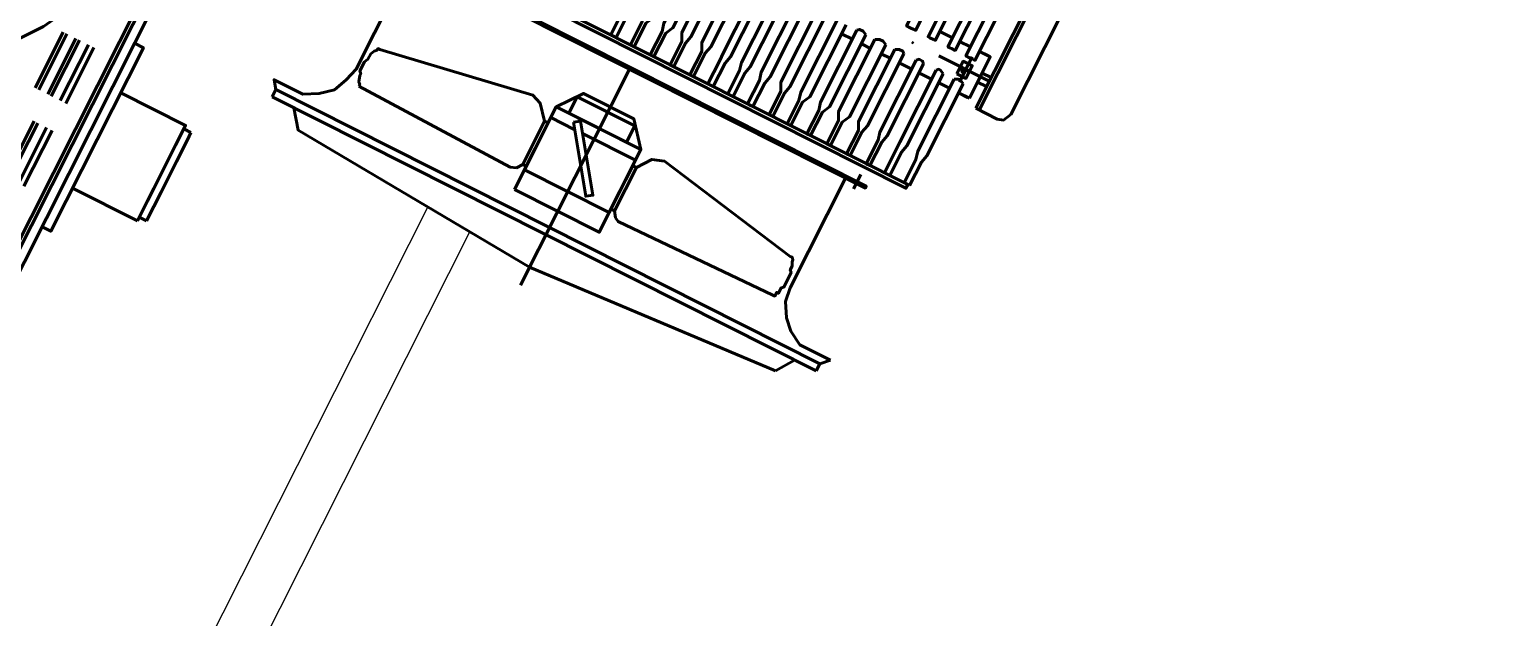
# Model space of a CAD drawing. Header units: metres. Extents: x 0 to 547597, y 0 to 1844684.
# Drawn here: x 543452.124 to 543455.133, y 1844571.445 to 1844572.65 of the extents above; entities that cross this region are included whole.
import ezdxf

# ---------------------------------------------------------------- set-up
doc = ezdxf.new("R2010")
doc.units = ezdxf.units.M
doc.layers.add('5_Thep', color=4, linetype='Continuous')
doc.layers.add('TUONG RAO', color=61, linetype='Continuous')
doc.layers.add('giai đoạn này', color=10, linetype='Continuous', lineweight=60)

# ---------------------------------------------------------------- blocks, each defined once
blk = doc.blocks.new('MBA220-MB')
at = {"color": 1}
for points in [[(-1008.4, 2959.2), (310, 2959.2)], [(330.6, 2888.9), (330.6, 2938.5), (326.5, 2950.9), (310, 2959.2)], [(-1029.1, 2897.2), (330.6, 2897.2)], [(-1029.1, 2888.9), (330.6, 2888.9)], [(281, 2868.3), (281, 2888.9), (260.4, 2888.9), (260.4, 2868.3), (281, 2868.3)], [(268.6, 2888.9), (268.6, 2773.2)], [(223.2, 2843.5), (223.2, 2868.3), (318.2, 2868.3)], [(223.2, 2843.5), (223.2, 2868.3), (318.2, 2868.3)], [(223.2, 2843.5), (223.2, 2864.1)], [(223.2, 2843.5), (223.2, 2864.1)], [(318.2, 2843.5), (318.2, 2868.3)], [(318.2, 2843.5), (318.2, 2868.3)], [(318.2, 2843.5), (318.2, 2864.1)], [(318.2, 2843.5), (318.2, 2864.1)], [(12.4, 2826.9), (62, 2826.9), (78.5, 2822.8), (243.8, 2822.8), (243.8, 2831.1), (243.8, 2835.2), (243.8, 2843.5), (78.5, 2843.5), (62, 2839.3), (12.4, 2839.3), (8.3, 2835.2), (8.3, 2831.1), (12.4, 2826.9)], [(297.6, 2835.2), (239.7, 2835.2)], [(297.6, 2835.2), (239.7, 2835.2)], [(285.2, 2822.8), (285.2, 2843.5), (256.2, 2843.5), (256.2, 2822.8), (285.2, 2822.8)], [(285.2, 2822.8), (285.2, 2843.5), (256.2, 2843.5), (256.2, 2822.8), (285.2, 2822.8)], [(289.3, 2835.2), (256.2, 2835.2)], [(289.3, 2835.2), (256.2, 2835.2)], [(268.6, 2822.8), (268.6, 2847.6)], [(268.6, 2822.8), (268.6, 2847.6)], [(272.8, 2839.3), (268.6, 2839.3), (268.6, 2835.2), (268.6, 2835.2), (268.6, 2831.1), (272.8, 2826.9), (276.9, 2831.1), (276.9, 2835.2)], [(272.8, 2839.3), (268.6, 2839.3), (268.6, 2835.2), (268.6, 2835.2), (268.6, 2831.1), (272.8, 2826.9), (276.9, 2831.1), (276.9, 2835.2)], [(276.9, 2835.2), (272.8, 2835.2), (268.6, 2835.2), (268.6, 2835.2), (268.6, 2831.1), (272.8, 2831.1), (276.9, 2835.2)], [(276.9, 2835.2), (272.8, 2835.2), (268.6, 2835.2), (268.6, 2835.2), (268.6, 2831.1), (272.8, 2831.1), (276.9, 2835.2)], [(297.6, 2843.5), (293.4, 2835.2), (293.4, 2831.1), (297.6, 2822.8)], [(297.6, 2843.5), (462.9, 2843.5), (479.4, 2839.3), (533.2, 2839.3)], [(533.2, 2826.9), (533.2, 2831.1), (533.2, 2835.2), (533.2, 2839.3)], [(541.4, 2835.2), (533.2, 2835.2), (533.2, 1620.1)], [(541.4, 2835.2), (533.2, 2835.2), (533.2, 1620.1)], [(541.4, 1620.1), (541.4, 2835.2)], [(541.4, 1620.1), (541.4, 2835.2)], [(541.4, 1620.1), (541.4, 2835.2), (541.4, 1620.1)], [(925.8, 2855.9), (925.8, 2814.5)], [(925.8, 2855.9), (942.3, 2839.3), (958.8, 2839.3)], [(942.3, 2839.3), (942.3, 1591.2)], [(958.8, 2839.3), (958.8, 1591.2)], [(223.2, 2798), (223.2, 2822.8)], [(223.2, 2798), (223.2, 2822.8)], [(533.2, 2826.9), (479.4, 2826.9), (462.9, 2822.8), (297.6, 2822.8)], [(318.2, 2798), (318.2, 2822.8)], [(318.2, 2798), (318.2, 2822.8)], [(925.8, 2814.5), (925.8, 2785.6), (909.2, 2756.7), (888.6, 2736), (859.7, 2719.5), (830.7, 2715.3)], [(12.4, 2781.5), (62, 2781.5), (78.5, 2781.5), (243.8, 2781.5), (243.8, 2785.6), (243.8, 2789.7), (243.8, 2798), (78.5, 2798), (62, 2793.9), (12.4, 2793.9), (8.3, 2789.7), (8.3, 2785.6), (12.4, 2781.5)], [(12.4, 2781.5), (62, 2781.5), (78.5, 2781.5), (243.8, 2781.5), (243.8, 2785.6), (243.8, 2789.7), (243.8, 2798), (78.5, 2798), (62, 2793.9), (12.4, 2793.9), (8.3, 2789.7), (8.3, 2785.6), (12.4, 2781.5)], [(223.2, 2752.5), (223.2, 2781.5)], [(223.2, 2752.5), (223.2, 2781.5)], [(297.6, 2798), (293.4, 2789.7), (293.4, 2785.6), (297.6, 2781.5)], [(297.6, 2798), (293.4, 2789.7), (293.4, 2785.6), (297.6, 2781.5)], [(297.6, 2798), (462.9, 2798), (479.4, 2793.9), (533.2, 2793.9)], [(297.6, 2798), (462.9, 2798), (479.4, 2793.9), (533.2, 2793.9)], [(533.2, 2781.5), (479.4, 2781.5), (462.9, 2781.5), (297.6, 2781.5)], [(533.2, 2781.5), (479.4, 2781.5), (462.9, 2781.5), (297.6, 2781.5)], [(318.2, 2752.5), (318.2, 2781.5)], [(318.2, 2752.5), (318.2, 2781.5)], [(533.2, 2781.5), (533.2, 2785.6), (533.2, 2789.7), (533.2, 2793.9)], [(533.2, 2781.5), (533.2, 2785.6), (533.2, 2789.7), (533.2, 2793.9)], [(958.8, 2789.7), (996, 2764.9)], [(12.4, 2740.1), (62, 2740.1), (78.5, 2736), (243.8, 2736), (243.8, 2740.1), (243.8, 2748.4), (243.8, 2752.5), (78.5, 2752.5), (62, 2748.4), (12.4, 2748.4), (8.3, 2748.4), (8.3, 2740.1), (12.4, 2740.1)], [(12.4, 2740.1), (62, 2740.1), (78.5, 2736), (243.8, 2736), (243.8, 2740.1), (243.8, 2748.4), (243.8, 2752.5), (78.5, 2752.5), (62, 2748.4), (12.4, 2748.4), (8.3, 2748.4), (8.3, 2740.1), (12.4, 2740.1)], [(297.6, 2752.5), (293.4, 2748.4), (293.4, 2740.1), (297.6, 2736)], [(297.6, 2752.5), (293.4, 2748.4), (293.4, 2740.1), (297.6, 2736)], [(297.6, 2752.5), (462.9, 2752.5), (479.4, 2748.4), (533.2, 2748.4)], [(297.6, 2752.5), (462.9, 2752.5), (479.4, 2748.4), (533.2, 2748.4)], [(533.2, 2740.1), (479.4, 2740.1), (462.9, 2736), (297.6, 2736)], [(533.2, 2740.1), (479.4, 2740.1), (462.9, 2736), (297.6, 2736)], [(533.2, 2740.1), (533.2, 2740.1), (533.2, 2748.4), (533.2, 2748.4)], [(533.2, 2740.1), (533.2, 2740.1), (533.2, 2748.4), (533.2, 2748.4)], [(557.9, 2740.1), (591, 2740.1)], [(578.6, 1673.8), (578.6, 2760.8), (574.5, 2760.8), (574.5, 1673.8), (578.6, 1673.8)], [(574.5, 2744.3), (578.6, 2744.3)], [(1033.2, 2219.4), (996, 2764.9)], [(268.6, 2711.2), (268.6, 2715.3)], [(318.2, 2707.1), (318.2, 2736)], [(318.2, 2707.1), (318.2, 2736)], [(574.5, 2731.9), (578.6, 2731.9)], [(578.6, 2715.3), (830.7, 2715.3)], [(12.4, 2694.7), (62, 2694.7), (78.5, 2686.4), (243.8, 2686.4), (243.8, 2694.7), (243.8, 2702.9), (243.8, 2707.1), (78.5, 2707.1), (62, 2702.9), (8.3, 2702.9), (8.3, 2694.7), (12.4, 2694.7)], [(12.4, 2694.7), (62, 2694.7), (78.5, 2686.4), (243.8, 2686.4), (243.8, 2694.7), (243.8, 2702.9), (243.8, 2707.1), (78.5, 2707.1), (62, 2702.9), (8.3, 2702.9), (8.3, 2694.7), (12.4, 2694.7)], [(297.6, 2707.1), (293.4, 2702.9), (293.4, 2694.7), (297.6, 2686.4)], [(297.6, 2707.1), (293.4, 2702.9), (293.4, 2694.7), (297.6, 2686.4)], [(297.6, 2707.1), (462.9, 2707.1), (479.4, 2702.9), (533.2, 2702.9)], [(297.6, 2707.1), (462.9, 2707.1), (479.4, 2702.9), (533.2, 2702.9)], [(533.2, 2694.7), (479.4, 2694.7), (462.9, 2686.4), (297.6, 2686.4)], [(533.2, 2694.7), (479.4, 2694.7), (462.9, 2686.4), (297.6, 2686.4)], [(318.2, 2665.8), (318.2, 2686.4)], [(318.2, 2665.8), (318.2, 2686.4)], [(533.2, 2694.7), (533.2, 2694.7), (533.2, 2702.9), (533.2, 2702.9)], [(533.2, 2694.7), (533.2, 2694.7), (533.2, 2702.9), (533.2, 2702.9)], [(772.9, 2686.4), (715, 2368.2), (723.3, 2343.4), (752.2, 2322.7)], [(772.9, 2686.4), (772.9, 2690.5), (777, 2694.7), (777, 2694.7), (781.1, 2694.7), (789.4, 2698.8), (797.7, 2698.8), (801.8, 2702.9), (834.9, 2702.9), (839, 2698.8), (851.4, 2698.8), (851.4, 2694.7), (855.5, 2694.7), (859.7, 2694.7), (859.7, 2690.5)], [(859.7, 2690.5), (867.9, 2339.2), (863.8, 2331)], [(297.6, 2665.8), (293.4, 2657.5), (293.4, 2649.2), (297.6, 2641)], [(297.6, 2665.8), (293.4, 2657.5), (293.4, 2649.2), (297.6, 2641)], [(297.6, 2665.8), (462.9, 2665.8), (479.4, 2657.5), (533.2, 2657.5)], [(297.6, 2665.8), (462.9, 2665.8), (479.4, 2657.5), (533.2, 2657.5)], [(533.2, 2649.2), (479.4, 2649.2), (462.9, 2641), (297.6, 2641)], [(533.2, 2649.2), (479.4, 2649.2), (462.9, 2641), (297.6, 2641)], [(533.2, 2649.2), (533.2, 2649.2), (533.2, 2657.5), (533.2, 2657.5)], [(533.2, 2649.2), (533.2, 2649.2), (533.2, 2657.5), (533.2, 2657.5)], [(297.6, 2620.3), (293.4, 2612), (293.4, 2603.8), (297.6, 2599.6)], [(297.6, 2620.3), (293.4, 2612), (293.4, 2603.8), (297.6, 2599.6)], [(297.6, 2620.3), (462.9, 2620.3), (479.4, 2612), (533.2, 2612)], [(297.6, 2620.3), (462.9, 2620.3), (479.4, 2612), (533.2, 2612)], [(318.2, 2620.3), (318.2, 2641)], [(318.2, 2620.3), (318.2, 2641)], [(533.2, 2603.8), (479.4, 2603.8), (462.9, 2599.6), (297.6, 2599.6)], [(533.2, 2603.8), (479.4, 2603.8), (462.9, 2599.6), (297.6, 2599.6)], [(318.2, 2574.8), (318.2, 2599.6)], [(318.2, 2574.8), (318.2, 2599.6)], [(533.2, 2603.8), (533.2, 2603.8), (533.2, 2612), (533.2, 2612)], [(533.2, 2603.8), (533.2, 2603.8), (533.2, 2612), (533.2, 2612)], [(297.6, 2574.8), (462.9, 2574.8), (479.4, 2566.6), (533.2, 2566.6)], [(297.6, 2574.8), (462.9, 2574.8), (479.4, 2566.6), (533.2, 2566.6)], [(533.2, 2558.3), (479.4, 2558.3), (462.9, 2554.2), (297.6, 2554.2)], [(533.2, 2558.3), (479.4, 2558.3), (462.9, 2554.2), (297.6, 2554.2)], [(533.2, 2558.3), (533.2, 2558.3), (533.2, 2566.6), (533.2, 2566.6)], [(533.2, 2558.3), (533.2, 2558.3), (533.2, 2566.6), (533.2, 2566.6)], [(297.6, 2529.4), (462.9, 2529.4), (479.4, 2525.2), (533.2, 2525.2)], [(297.6, 2529.4), (462.9, 2529.4), (479.4, 2525.2), (533.2, 2525.2)], [(533.2, 2517), (479.4, 2517), (462.9, 2508.7), (297.6, 2508.7)], [(533.2, 2517), (479.4, 2517), (462.9, 2508.7), (297.6, 2508.7)], [(533.2, 2517), (533.2, 2517), (533.2, 2521.1), (533.2, 2525.2)], [(533.2, 2517), (533.2, 2517), (533.2, 2521.1), (533.2, 2525.2)], [(297.6, 2483.9), (462.9, 2483.9), (479.4, 2479.8), (533.2, 2479.8)], [(297.6, 2483.9), (462.9, 2483.9), (479.4, 2479.8), (533.2, 2479.8)], [(533.2, 2467.4), (533.2, 2471.5), (533.2, 2475.6), (533.2, 2479.8)], [(533.2, 2467.4), (533.2, 2471.5), (533.2, 2475.6), (533.2, 2479.8)], [(533.2, 2467.4), (479.4, 2467.4), (462.9, 2463.2), (297.6, 2463.2)], [(533.2, 2467.4), (479.4, 2467.4), (462.9, 2463.2), (297.6, 2463.2)], [(297.6, 2438.4), (462.9, 2438.4), (479.4, 2434.3), (533.2, 2434.3)], [(297.6, 2438.4), (462.9, 2438.4), (479.4, 2434.3), (533.2, 2434.3)], [(533.2, 2421.9), (479.4, 2421.9), (462.9, 2417.8), (297.6, 2417.8)], [(533.2, 2421.9), (479.4, 2421.9), (462.9, 2417.8), (297.6, 2417.8)], [(533.2, 2421.9), (533.2, 2426), (533.2, 2430.2), (533.2, 2434.3)], [(533.2, 2421.9), (533.2, 2426), (533.2, 2430.2), (533.2, 2434.3)], [(297.6, 2393), (462.9, 2393), (479.4, 2388.8), (533.2, 2388.8)], [(297.6, 2393), (462.9, 2393), (479.4, 2388.8), (533.2, 2388.8)], [(533.2, 2376.4), (533.2, 2380.6), (533.2, 2388.8), (533.2, 2388.8)], [(533.2, 2376.4), (533.2, 2380.6), (533.2, 2388.8), (533.2, 2388.8)], [(533.2, 2376.4), (479.4, 2376.4), (462.9, 2376.4), (297.6, 2376.4)], [(533.2, 2376.4), (479.4, 2376.4), (462.9, 2376.4), (297.6, 2376.4)], [(297.6, 2347.5), (462.9, 2347.5), (479.4, 2343.4), (533.2, 2343.4)], [(297.6, 2347.5), (462.9, 2347.5), (479.4, 2343.4), (533.2, 2343.4)], [(533.2, 2335.1), (479.4, 2335.1), (462.9, 2326.8), (297.6, 2326.8)], [(533.2, 2335.1), (479.4, 2335.1), (462.9, 2326.8), (297.6, 2326.8)], [(533.2, 2335.1), (533.2, 2335.1), (533.2, 2343.4), (533.2, 2343.4)], [(533.2, 2335.1), (533.2, 2335.1), (533.2, 2343.4), (533.2, 2343.4)], [(851.4, 2314.5), (851.4, 2322.7), (752.2, 2322.7), (752.2, 2314.5), (851.4, 2314.5)], [(851.4, 2322.7), (863.8, 2331)], [(297.6, 2302.1), (462.9, 2302.1), (479.4, 2297.9), (533.2, 2297.9)], [(297.6, 2302.1), (462.9, 2302.1), (479.4, 2297.9), (533.2, 2297.9)], [(533.2, 2289.7), (479.4, 2289.7), (462.9, 2281.4), (297.6, 2281.4)], [(533.2, 2289.7), (479.4, 2289.7), (462.9, 2281.4), (297.6, 2281.4)], [(533.2, 2289.7), (533.2, 2289.7), (533.2, 2297.9), (533.2, 2297.9)], [(533.2, 2289.7), (533.2, 2289.7), (533.2, 2297.9), (533.2, 2297.9)], [(715, 2314.5), (665.4, 2273.1), (665.4, 2157.4), (715, 2120.2)], [(905.1, 2120.2), (905.1, 2314.5), (715, 2314.5), (715, 2120.2), (905.1, 2120.2)], [(739.8, 2173.9), (739.8, 2120.2), (859.7, 2120.2), (859.7, 2314.5), (739.8, 2314.5), (739.8, 2194.6)], [(297.6, 2260.7), (462.9, 2260.7), (479.4, 2252.5), (533.2, 2252.5)], [(297.6, 2260.7), (462.9, 2260.7), (479.4, 2252.5), (533.2, 2252.5)], [(715, 2149.1), (715, 2281.4), (677.8, 2281.4), (677.8, 2149.1), (715, 2149.1)], [(727.4, 2165.7), (719.1, 2178.1), (843.1, 2269), (851.4, 2256.6), (727.4, 2165.7)], [(533.2, 2244.2), (479.4, 2244.2), (462.9, 2240.1), (297.6, 2240.1)], [(533.2, 2244.2), (479.4, 2244.2), (462.9, 2240.1), (297.6, 2240.1)], [(533.2, 2244.2), (533.2, 2244.2), (533.2, 2252.5), (533.2, 2252.5)], [(533.2, 2244.2), (533.2, 2244.2), (533.2, 2252.5), (533.2, 2252.5)], [(297.6, 2215.3), (462.9, 2215.3), (479.4, 2207), (533.2, 2207)], [(297.6, 2215.3), (462.9, 2215.3), (479.4, 2207), (533.2, 2207)], [(533.2, 2198.7), (479.4, 2198.7), (462.9, 2194.6), (297.6, 2194.6)], [(533.2, 2198.7), (479.4, 2198.7), (462.9, 2194.6), (297.6, 2194.6)], [(533.2, 2198.7), (533.2, 2198.7), (533.2, 2207), (533.2, 2207)], [(533.2, 2198.7), (533.2, 2198.7), (533.2, 2207), (533.2, 2207)], [(578.6, 2219.4), (1074.6, 2219.4)], [(1033.2, 2219.4), (996, 1669.7), (958.8, 1640.8)], [(297.6, 2169.8), (462.9, 2169.8), (479.4, 2165.7), (533.2, 2165.7)], [(297.6, 2169.8), (462.9, 2169.8), (479.4, 2165.7), (533.2, 2165.7)], [(533.2, 2153.3), (479.4, 2153.3), (462.9, 2149.1), (297.6, 2149.1)], [(533.2, 2153.3), (479.4, 2153.3), (462.9, 2149.1), (297.6, 2149.1)], [(533.2, 2153.3), (533.2, 2153.3), (533.2, 2165.7), (533.2, 2165.7)], [(533.2, 2153.3), (533.2, 2153.3), (533.2, 2165.7), (533.2, 2165.7)], [(772.9, 1744.1), (715, 2066.5), (723.3, 2087.1), (752.2, 2111.9)], [(851.4, 2111.9), (851.4, 2120.2), (752.2, 2120.2), (752.2, 2111.9), (851.4, 2111.9)], [(851.4, 2111.9), (863.8, 2103.7)], [(859.7, 1740), (867.9, 2091.3), (863.8, 2103.7)], [(578.6, 1719.3), (830.7, 1719.3), (859.7, 1711), (888.6, 1698.6), (909.2, 1673.8), (925.8, 1644.9), (925.8, 1616), (925.8, 1578.8), (942.3, 1591.2), (958.8, 1591.2)], [(772.9, 1744.1), (772.9, 1740), (777, 1740), (777, 1740), (781.1, 1735.8), (789.4, 1731.7), (801.8, 1731.7), (810.1, 1727.6), (830.7, 1727.6), (834.9, 1731.7), (839, 1731.7), (851.4, 1735.8), (851.4, 1735.8), (855.5, 1740), (859.7, 1740)], [(1099.4, 1475.5), (1115.9, 1475.5)], [(1099.4, 1458.9), (1099.4, 1475.5)], [(1165.5, 1475.5), (1115.9, 1475.5)], [(1165.5, 1475.5), (1235.8, 1475.5)], [(1301.9, 1475.5), (1235.8, 1475.5)], [(1301.9, 1458.9), (1301.9, 1475.5)], [(1136.6, 1458.9), (1091.1, 1458.9), (1091.1, 1310.1)], [(1165.5, 1458.9), (1136.6, 1458.9)], [(1165.5, 1458.9), (1235.8, 1458.9)], [(1264.7, 1458.9), (1235.8, 1458.9)], [(1264.7, 1458.9), (1310.1, 1458.9)], [(1310.1, 1310.1), (1310.1, 1458.9)], [(1409.3, 1293.6), (1409.3, 1310.1), (987.8, 1310.1), (987.8, 1289.5)], [(483.6, 1289.5), (1690.4, 1289.5)], [(1694.5, 1268.8), (491.8, 1268.8)], [(1409.3, 1289.5), (1409.3, 1293.6)], [(496, 1260.5), (1702.8, 1260.5)], [(1161.4, 1219.2), (1033.2, 1219.2)], [(1161.4, 1206.8), (1033.2, 1206.8)], [(1351.5, 1219.2), (1223.4, 1219.2)], [(1351.5, 1206.8), (1223.4, 1206.8)], [(1161.4, 1186.2), (1033.2, 1186.2)], [(1161.4, 1177.9), (1033.2, 1177.9)], [(1351.5, 1186.2), (1223.4, 1186.2)], [(1351.5, 1177.9), (1223.4, 1177.9)], [(1091.1, 1070.4), (1041.5, 1107.6), (987.8, 1136.6), (934, 1153.1), (872.1, 1161.4), (810.1, 1153.1), (752.2, 1136.6), (698.5, 1107.6), (648.9, 1070.4), (611.7, 1020.8), (582.7, 967.1), (566.2, 909.2), (557.9, 847.3), (566.2, 789.4)], [(1033.2, 1157.2), (1161.4, 1157.2)], [(1161.4, 1149), (1033.2, 1149)]]:
    blk.add_lwpolyline(points, dxfattribs=at)
blk = doc.blocks.new('mb moiTQK')
at = {"layer": 'TUONG RAO'}
for p, q in [((-84.5126, -80.4325), (-87.028, -80.4325)), ((-84.6126, -80.5325), (-87.0348, -80.5325))]:
    blk.add_line(p, q, dxfattribs=at)
at = {"layer": 'giai đoạn này', "color": 1, "linetype": 'ByBlock', "ltscale": 5, "xscale": 0.001, "yscale": 0.001, "zscale": 0.001}
blk.add_blockref('MBA220-MB', (-88.0517, -82.5102), dxfattribs=at)
blk = doc.blocks.new('ACAD-DinhViTuyenDz220kV')
blk.add_circle((543470.1879, 1844560.0696), 117.5514)
at = {"layer": '5_Thep', "rotation": 243.2403583287449}
blk.add_blockref('mb moiTQK', (543485.661, 1844458.313), dxfattribs=at)

msp = doc.modelspace()

# ---------------------------------------------------------------- block references
msp.add_blockref('ACAD-DinhViTuyenDz220kV', (0, 0))

doc.saveas('drawing.dxf')
